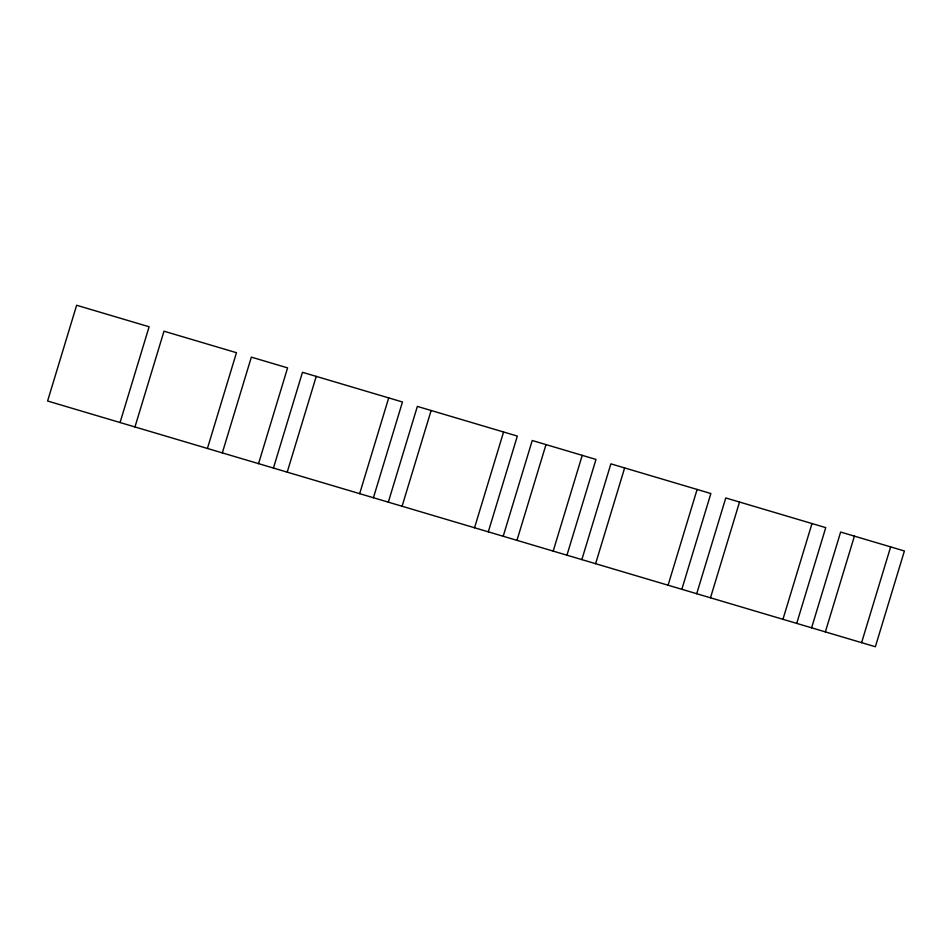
<?xml version="1.0" encoding="UTF-8"?>
<svg xmlns="http://www.w3.org/2000/svg" width="952" height="952" viewBox="0 0 952 952"><rect width="100%" height="100%" fill="white"/><g stroke="black" fill="none" stroke-linecap="round" stroke-linejoin="round"><path stroke-width="1.43" d="M120.059 422.533L149.107 326.774L76.636 305.259L47.6 401.018L875.364 646.741L904.4 550.982L840.64 532.049L811.604 627.808M134.958 426.948L163.994 331.201L236.465 352.704L207.417 448.463M222.316 452.89L251.352 357.131L287.587 367.877L258.551 463.636M273.438 468.063L302.474 372.303L402.47 401.982L373.422 497.741M287.207 472.144L316.243 376.385M359.666 493.66L388.702 397.9M388.321 502.156L417.357 406.409L517.341 436.087L488.305 531.847M402.077 506.25L431.125 410.49M474.548 527.753L503.584 431.994M503.203 536.262L532.239 440.502L595.988 459.435L566.952 555.183M516.96 540.343L545.996 444.584M553.195 551.101L582.231 455.342M581.851 559.609L610.886 463.85L710.87 493.529L681.834 589.288M595.607 563.691L624.643 467.932M668.078 585.206L697.114 489.447M696.721 593.715L725.769 497.955L825.753 527.634L796.717 623.393M710.489 597.797L739.525 502.037M782.949 619.3L811.996 523.552M825.372 631.89L854.408 536.143M861.596 642.648L890.644 546.888"/></g></svg>
